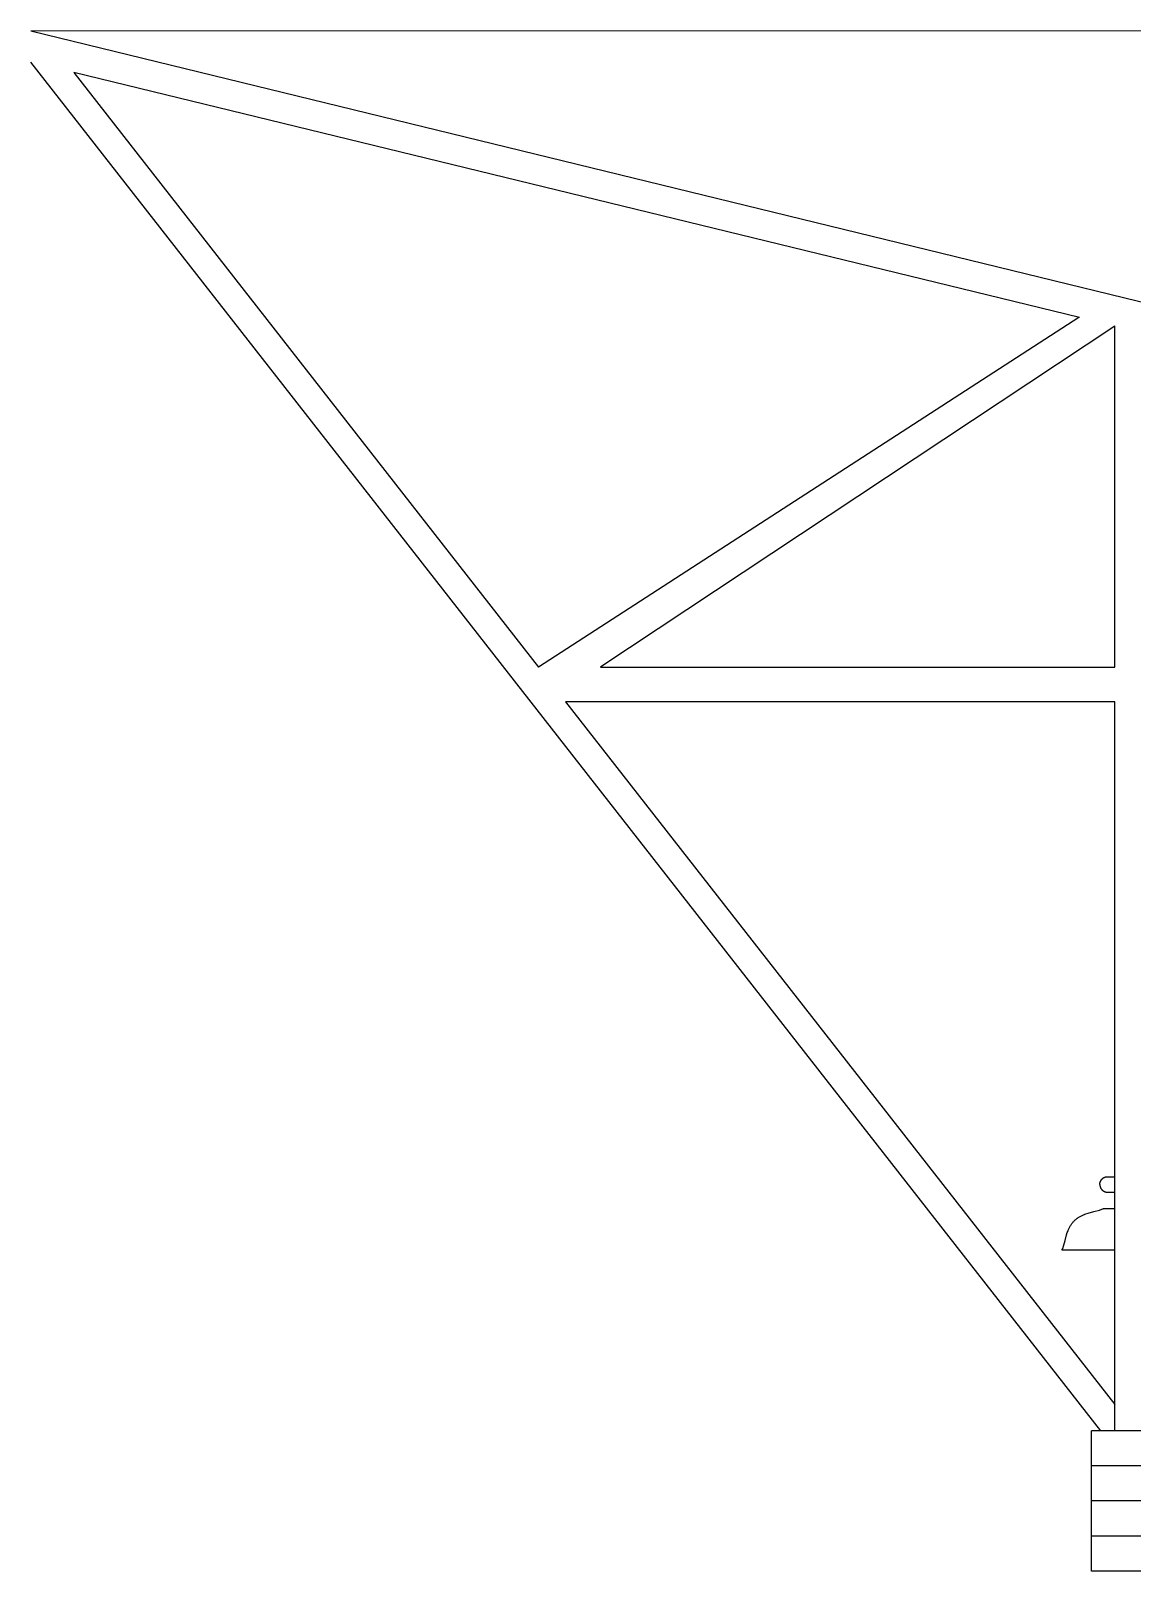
# Model space of a CAD drawing. Header units: millimetres. Extents: x 3.1 to 23.9, y 2.6 to 13.
# Drawn here: x 14.286 to 15.871, y 4.474 to 6.691 of the extents above; entities that cross this region are included whole.
import ezdxf

# ---------------------------------------------------------------- set-up
doc = ezdxf.new("R2010")
doc.units = ezdxf.units.MM
for name, color, linetype, lineweight in [('0.2', 6, 'Continuous', 15), ('0.3', 4, 'Continuous', 20), ('0.6', 1, 'Continuous', 30)]:
    doc.layers.add(name, color=color, linetype=linetype, lineweight=lineweight)

msp = doc.modelspace()

# ---------------------------------------------------------------- linework, layer by layer
at = {"layer": '0.2', "lineweight": -3}
for p, q in [((15.8123, 4.6254), (15.8123, 4.6759)), ((17.1573, 4.6759), (15.8123, 4.6759)), ((15.8123, 4.5748), (15.8123, 4.6254)), ((17.1573, 4.6254), (15.8123, 4.6254)), ((15.8123, 4.5243), (15.8123, 4.5748)), ((16.005, 4.5748), (15.8123, 4.5748)), ((15.8123, 4.4738), (15.8123, 4.5243)), ((16.005, 4.5243), (15.8123, 4.5243)), ((16.005, 4.4738), (15.8123, 4.4738))]:
    msp.add_line(p, q, dxfattribs=at)
for points in [[(15.8245, 5.0304), (15.8245, 5.0307), (15.8245, 5.0309), (15.8245, 5.0312), (15.8245, 5.0314), (15.8245, 5.0317), (15.8246, 5.032), (15.8246, 5.0322), (15.8247, 5.0325), (15.8247, 5.0327), (15.8248, 5.033), (15.8248, 5.0333), (15.8249, 5.0335), (15.825, 5.0338), (15.8251, 5.034), (15.8252, 5.0343), (15.8253, 5.0346), (15.8254, 5.0348), (15.8255, 5.0351), (15.8256, 5.0353), (15.8257, 5.0356), (15.8259, 5.0358), (15.826, 5.0361), (15.8261, 5.0363), (15.8263, 5.0365), (15.8264, 5.0368), (15.8266, 5.037), (15.8268, 5.0373), (15.827, 5.0375), (15.8272, 5.0377), (15.8273, 5.0379), (15.8275, 5.0381), (15.8277, 5.0383), (15.8279, 5.0385), (15.8282, 5.0387), (15.8284, 5.0389), (15.8286, 5.0391), (15.8288, 5.0393), (15.829, 5.0395), (15.8293, 5.0396), (15.8295, 5.0398), (15.8298, 5.0399), (15.83, 5.0401), (15.8303, 5.0402), (15.8305, 5.0404), (15.8308, 5.0405), (15.831, 5.0406), (15.8313, 5.0407), (15.8315, 5.0408), (15.8318, 5.0409), (15.832, 5.041), (15.8323, 5.0411), (15.8326, 5.0412), (15.8328, 5.0412), (15.8331, 5.0413), (15.8333, 5.0414), (15.8336, 5.0414), (15.8339, 5.0415), (15.8341, 5.0415), (15.8344, 5.0415), (15.8346, 5.0416), (15.8349, 5.0416), (15.8351, 5.0416), (15.8354, 5.0416), (15.8356, 5.0416)], [(15.8356, 5.0416), (15.8356, 5.0416), (15.8461, 5.0416)], [(15.8245, 5.0304), (15.8245, 5.0302), (15.8245, 5.0299), (15.8245, 5.0297), (15.8245, 5.0294), (15.8245, 5.0292), (15.8246, 5.0289), (15.8246, 5.0287), (15.8247, 5.0284), (15.8247, 5.0282), (15.8248, 5.0279), (15.8248, 5.0276), (15.8249, 5.0274), (15.825, 5.0271), (15.8251, 5.0269), (15.8252, 5.0266), (15.8253, 5.0263), (15.8254, 5.0261), (15.8255, 5.0258), (15.8256, 5.0256), (15.8257, 5.0253), (15.8259, 5.0251), (15.826, 5.0248), (15.8261, 5.0246), (15.8263, 5.0243), (15.8264, 5.0241), (15.8266, 5.0239), (15.8268, 5.0236), (15.827, 5.0234), (15.8272, 5.0232), (15.8273, 5.023), (15.8275, 5.0228), (15.8277, 5.0226), (15.8279, 5.0224), (15.8282, 5.0222), (15.8284, 5.022), (15.8286, 5.0218), (15.8288, 5.0216), (15.829, 5.0214), (15.8293, 5.0213), (15.8295, 5.0211), (15.8298, 5.021), (15.83, 5.0208), (15.8303, 5.0207), (15.8305, 5.0205), (15.8308, 5.0204), (15.831, 5.0203), (15.8313, 5.0202), (15.8315, 5.0201), (15.8318, 5.02), (15.832, 5.0199), (15.8323, 5.0198), (15.8326, 5.0197), (15.8328, 5.0197), (15.8331, 5.0196), (15.8333, 5.0195), (15.8336, 5.0195), (15.8339, 5.0194), (15.8341, 5.0194), (15.8344, 5.0194), (15.8346, 5.0193), (15.8349, 5.0193), (15.8351, 5.0193), (15.8354, 5.0193), (15.8356, 5.0193)], [(15.8356, 5.0193), (15.8461, 5.0193)], [(15.8018, 4.987), (15.8024, 4.9873), (15.803, 4.9875), (15.8044, 4.988), (15.8078, 4.9891), (15.8159, 4.9913), (15.824, 4.9936), (15.8274, 4.9947), (15.8288, 4.9952), (15.8295, 4.9954), (15.83, 4.9957)], [(15.83, 4.9957), (15.8461, 4.9957)], [(15.7787, 4.9639), (15.779, 4.9648), (15.7794, 4.9658), (15.7799, 4.9667), (15.7803, 4.9677), (15.7808, 4.9686), (15.7813, 4.9696), (15.7818, 4.9705), (15.7824, 4.9714), (15.783, 4.9723), (15.7836, 4.9732), (15.7842, 4.9741), (15.7848, 4.9749), (15.7855, 4.9757), (15.7862, 4.9765), (15.7869, 4.9773), (15.7876, 4.9781), (15.7884, 4.9788), (15.7892, 4.9795), (15.79, 4.9802), (15.7908, 4.9809), (15.7916, 4.9815), (15.7925, 4.9821), (15.7934, 4.9827), (15.7943, 4.9833), (15.7952, 4.9838), (15.7961, 4.9844), (15.7971, 4.9849), (15.798, 4.9854), (15.799, 4.9858), (15.7999, 4.9863), (15.8009, 4.9867), (15.8018, 4.987)], [(15.7701, 4.9357), (15.7703, 4.9362), (15.7705, 4.9369), (15.771, 4.9383), (15.7721, 4.9417), (15.7744, 4.9498), (15.7766, 4.9579), (15.7777, 4.9613), (15.7782, 4.9627), (15.7784, 4.9633), (15.7787, 4.9639)], [(15.83, 4.9357), (15.83, 4.9357), (15.7701, 4.9357), (15.7701, 4.9357)], [(15.8461, 4.9357), (15.83, 4.9357)]]:
    msp.add_lwpolyline(points, dxfattribs=at)
at = {"layer": '0.3'}
msp.add_line((14.2859, 6.691), (18.6908, 6.691), dxfattribs=at)
at = {"layer": '0.3', "lineweight": -3}
msp.add_line((15.0165, 5.7752), (15.0168, 5.7754), dxfattribs=at)
at = {"layer": '0.6', "lineweight": -3}
for p, q in [((14.2859, 6.691), (16.3842, 6.1786)), ((15.8258, 4.6759), (14.2859, 6.646)), ((14.3476, 6.6309), (15.0165, 5.7752)), ((15.795, 6.2785), (14.3476, 6.6309)), ((15.0168, 5.7754), (15.7943, 6.2787)), ((15.8461, 6.266), (15.1062, 5.7754)), ((15.8461, 5.7751), (15.8461, 6.2661)), ((15.1062, 5.7754), (15.1059, 5.7751)), ((15.1059, 5.7751), (15.8461, 5.7751)), ((15.8461, 5.7251), (15.0556, 5.7251)), ((15.0556, 5.7251), (15.8461, 4.7139)), ((15.0558, 5.7251), (15.0556, 5.7251)), ((15.8461, 4.6759), (15.8461, 5.7251))]:
    msp.add_line(p, q, dxfattribs=at)

doc.saveas('drawing.dxf')
